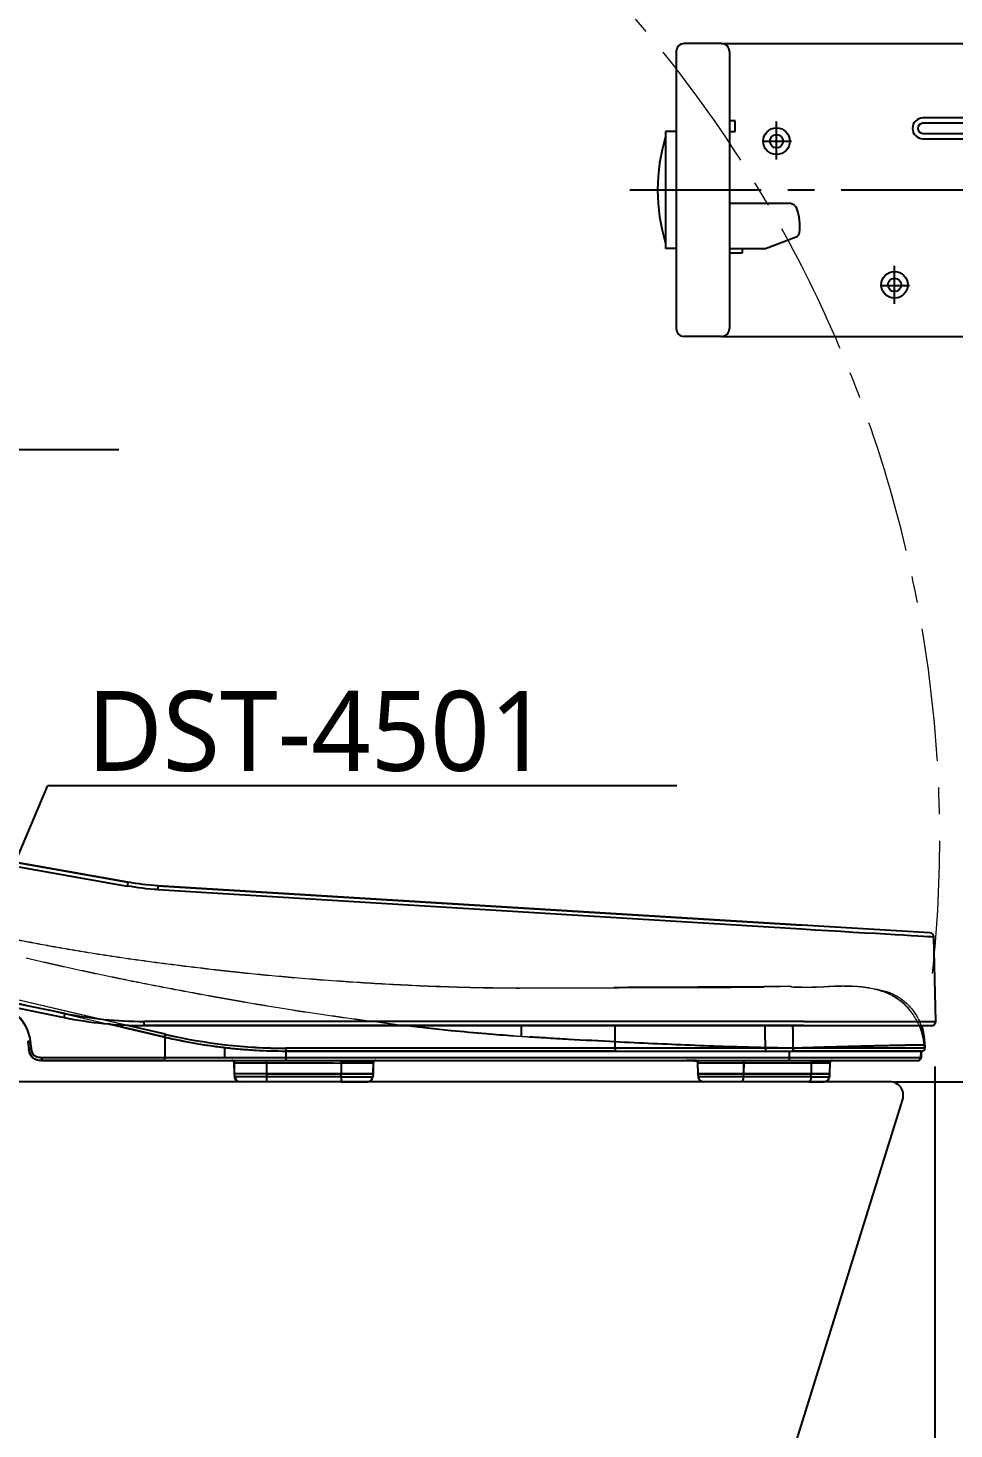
# Model space of a CAD drawing. Extents: x 6016 to 8231, y -443 to 1874.
# Drawn here: x 6626 to 6974, y 55 to 581 of the extents above; entities that cross this region are included whole.
import ezdxf

# ---------------------------------------------------------------- set-up
doc = ezdxf.new("R2010")
doc.units = 0
doc.header["$LTSCALE"] = 20
doc.header["$MEASUREMENT"] = 0
doc.linetypes.add('CENTER', pattern=[2, 1.25, -0.25, 0.25, -0.25])
doc.layers.get('0').update_dxf_attribs({"linetype": 'CONTINUOUS'})
doc.layers.get('DEFPOINTS').update_dxf_attribs({"linetype": 'CONTINUOUS'})
for name, color, linetype in [('1', 7, 'CONTINUOUS'), ('2', 2, 'CONTINUOUS'), ('4', 4, 'CONTINUOUS'), ('____', 7, 'CONTINUOUS'), ('CENTER', 2, 'CENTER')]:
    doc.layers.add(name, color=color, linetype=linetype)
doc.styles.add('ROMANS', font='romans', dxfattribs={"height": 10.144927})
doc.dimstyles.get("Standard").update_dxf_attribs({"dimtxt": 2.7, "dimasz": 2.5, "dimexe": 1.5, "dimexo": 1.5, "dimgap": 1.5, "dimtad": 1, "dimdec": 0, "dimlfac": 10, "dimzin": 0, "dimdsep": 46, "dimtxsty": 'Standard', "dimcen": 0, "dimclrt": 2, "dimadec": 0, "dimazin": 0, "dimtfac": 1, "dimtdec": 0, "dimtmove": 0, "dimatfit": 3, "dimfxl": 0, "dimtolj": 1, "dimtzin": 0, "dimarcsym": 0})

# ---------------------------------------------------------------- blocks, each defined once
blk = doc.blocks.new('*D11')
at = {"color": 3, "lineweight": -2}
for p, q in [((6951.05, 185.41), (7026.29, 185.41)), ((7021.29, 165.41), (7021.29, 24.27)), ((7021.29, -169.59), (7021.29, -28.44)), ((6848.79, -189.59), (7026.29, -189.59))]:
    blk.add_line(p, q, dxfattribs=at)
at = {"color": 3}
for points in [[(7017.95, 165.41), (7024.62, 165.41), (7021.29, 185.41)], [(7017.95, -169.59), (7024.62, -169.59), (7021.29, -189.59)]]:
    blk.add_solid(points, dxfattribs=at)
at = {"layer": 'DEFPOINTS', "color": 0}
for p in [(6949.55, 185.41), (7021.29, 185.41), (6847.29, -189.59)]:
    blk.add_point(p, dxfattribs=at)
at = {"color": 2, "insert": (7021.29, -2.09), "char_height": 30, "attachment_point": 5}
blk.add_mtext('\\A1;{\\fNanumGothic|b0|i0|c129|p50;375}', dxfattribs=at)
blk = doc.blocks.new('*D15')
at = {"color": 3, "lineweight": -2}
for p, q in [((6966.45, 191.11), (6966.45, -442.84)), ((6231.27, -191.09), (6231.27, -442.84)), ((6251.27, -437.84), (6946.45, -437.84))]:
    blk.add_line(p, q, dxfattribs=at)
at = {"color": 3}
for points in [[(6251.27, -434.5), (6251.27, -441.17), (6231.27, -437.84)], [(6946.45, -434.5), (6946.45, -441.17), (6966.45, -437.84)]]:
    blk.add_solid(points, dxfattribs=at)
at = {"layer": 'DEFPOINTS', "color": 0}
for p in [(6966.45, 192.61), (6231.27, -189.59), (6966.45, -437.84)]:
    blk.add_point(p, dxfattribs=at)
at = {"color": 2, "insert": (6598.86, -411.48), "char_height": 30, "attachment_point": 5}
blk.add_mtext('\\A1;{\\fNanumGothic|b0|i0|c129|p50;735}', dxfattribs=at)
blk = doc.blocks.new('A$C3419d009')
at = {"color": 7, "linetype": 'Continuous', "lineweight": 15}
for p, q in [((35.24, 432.28), (69.54, 285.45)), ((68.52, 285.22), (41.95, 398.92)), ((71.24, 336.81), (73.9, 336.48)), ((73.79, 335.5), (71.13, 335.82)), ((77.3, 285.45), (77.3, 331.53)), ((78.29, 331.52), (78.29, 285.44)), ((69.54, 285.45), (77.3, 285.45)), ((44.2, 266.24), (45.44, 254.88)), ((56.37, 255.83), (54.34, 267.26)), ((83.36, 259.24), (79.27, 259.31)), ((84.54, 259.14), (83.36, 259.24)), ((83.36, 259.24), (83.36, 247.24)), ((86.36, 247.24), (86.36, 257.14)), ((79.27, 247.24), (78.29, 247.24)), ((79.27, 247.24), (79.27, 219.24)), ((79.27, 247.24), (83.36, 247.24)), ((83.36, 247.24), (83.36, 219.24)), ((83.36, 247.24), (84.54, 247.24)), ((84.54, 219.24), (84.54, 247.24)), ((84.54, 247.24), (86.36, 247.24)), ((86.36, 219.24), (86.36, 247.24)), ((73.73, 116.29), (73.73, 239.94)), ((74.79, 239.95), (77.3, 239.95)), ((74.79, 239.95), (74.79, 116.3)), ((77.3, 50.98), (77.3, 239.95)), ((78.29, 239.96), (78.29, 116.29)), ((79.27, 219.24), (78.29, 219.24)), ((79.27, 219.24), (83.36, 219.24)), ((83.36, 219.24), (83.36, 207.24)), ((84.54, 219.24), (83.36, 219.24)), ((84.54, 219.24), (86.36, 219.24)), ((86.36, 209.33), (86.36, 219.24)), ((79.27, 207.17), (83.36, 207.24)), ((83.36, 207.24), (84.54, 207.34)), ((51.07, 151.78), (50.94, 116.64)), ((71.35, 116.29), (69.35, 151.51)), ((73.73, 116.29), (71.35, 116.29)), ((73.73, 59.88), (73.73, 116.29)), ((74.79, 116.3), (74.79, 59.89)), ((78.29, 116.29), (78.29, 50.99)), ((78.75, 85.4), (78.29, 89.52)), ((83.36, 85.15), (79.27, 85.22)), ((84.54, 85.05), (83.36, 85.15)), ((83.36, 85.15), (83.36, 68.08)), ((86.36, 68.96), (86.36, 83.05)), ((86.36, 43.59), (86.36, 68.96)), ((79.27, 68.05), (83.36, 68.08)), ((79.27, 68.05), (79.27, 42.67)), ((83.36, 68.08), (84.54, 68.12)), ((83.36, 68.08), (83.36, 42.7)), ((84.54, 42.75), (84.54, 68.12)), ((73.73, 59.88), (73.56, 59.9)), ((73.74, 49.53), (73.56, 59.9)), ((73.73, 49.53), (73.73, 59.88)), ((74.79, 59.89), (74.79, 49.54)), ((74.79, 50.98), (77.3, 50.98)), ((74.79, 1.41), (74.79, 49.49)), ((77.3, 1.46), (77.3, 50.98)), ((78.29, 50.99), (78.29, 2.46)), ((79.27, 42.67), (83.36, 42.7)), ((84.54, 42.75), (83.36, 42.7)), ((83.36, 42.7), (83.36, 35.77)), ((86.36, 37.87), (86.36, 43.59)), ((79.27, 35.7), (83.36, 35.77)), ((83.36, 35.77), (84.54, 35.88)), ((55.24, 10.12), (54.86, 10.66)), ((70.08, 0.32), (70.15, 0.31)), ((71.69, 0.18), (73.7, 0)), ((71.91, 0.16), (73.7, 0)), ((72.72, 0.09), (73.7, 0)), ((73.7, 0), (73.7, 0)), ((74.79, 1.41), (77.3, 1.46)), ((77.3, 1.46), (74.79, 1.41))]:
    blk.add_line(p, q, dxfattribs=at)
at = {"color": 8, "linetype": 'Continuous', "lineweight": 15}
for p, q in [((79.27, 259.31), (79.27, 247.24)), ((84.54, 247.24), (84.54, 259.14)), ((79.27, 219.24), (79.27, 207.17)), ((84.54, 207.34), (84.54, 219.24)), ((79.27, 85.22), (79.27, 68.05)), ((84.54, 68.12), (84.54, 85.05)), ((50.57, 60.3), (50.52, 60.32)), ((50.45, 50.14), (50.4, 50.15)), ((79.27, 42.67), (79.27, 35.7)), ((84.54, 35.88), (84.54, 42.75))]:
    blk.add_line(p, q, dxfattribs=at)
at = {"color": 7, "linetype": 'Continuous', "lineweight": 15, "flags": 128}
for points in [[(84.54, 68.12), (84.9, 68.15), (85.25, 68.21), (85.56, 68.29), (85.84, 68.39), (86.06, 68.52), (86.23, 68.66), (86.33, 68.81), (86.36, 68.96)], [(79.27, 68.05), (79.08, 68.04), (78.89, 68.01), (78.72, 67.97), (78.57, 67.92), (78.45, 67.86), (78.36, 67.79), (78.31, 67.71), (78.29, 67.63)], [(78.29, 42.25), (78.31, 42.33), (78.36, 42.41), (78.45, 42.48), (78.57, 42.55), (78.72, 42.6), (78.89, 42.64), (79.08, 42.66), (79.27, 42.67)], [(84.54, 42.75), (84.9, 42.77), (85.25, 42.83), (85.56, 42.91), (85.84, 43.02), (86.06, 43.14), (86.23, 43.28), (86.33, 43.43), (86.36, 43.59)], [(77.3, 1.46), (77.3, 1.46)]]:
    blk.add_lwpolyline(points, dxfattribs=at)
at = {"color": 7, "linetype": 'Continuous', "lineweight": 15}
for centre, radius, start, end in [((73.08, 351.71), 16, 193.1497, 263), ((56.21, 337.9), 15.06, 352.0645, 355.8325), ((86.75, 208.35), 79, 102.5819, 103.3455), ((-125.27, 239.94), 199, 0, 13.1497), ((-125.21, 239.95), 200, 0, 13.1497), ((77.55, 253.31), 32.15, 88.6812, 90.4325), ((79.29, 260.31), 1, 180, 269), ((84.36, 257.14), 2, 0, 85), ((74.01, 270.8), 30.86, 269.4967, 271.4509), ((77.55, 268.15), 28.2, 269.5091, 271.5058), ((79.29, 206.17), 1, 91, 180), ((84.36, 209.33), 2, 275, 0), ((74.01, 147.14), 30.86, 269.4967, 271.4509), ((79.29, 86.22), 1, 180, 269), ((84.36, 83.05), 2, 0, 85), ((74.01, 90.73), 30.86, 269.4967, 271.4509), ((74.01, 80), 30.48, 269.4961, 271.459), ((77.55, 78.85), 27.87, 269.5009, 271.5209), ((84.36, 37.87), 2, 275, 0), ((79.29, 34.7), 1, 91, 180), ((73.79, 1), 1, 264.9998, 0), ((77.29, 2.46), 1, 271, 0)]:
    blk.add_arc(centre, radius, start, end, dxfattribs=at)
for points, knots in [([(23.15, 379.03), (23.39, 378.3), (23.98, 376.54), (24.95, 373.46), (26.12, 369.48), (27.46, 364.6), (28.94, 358.81), (30.53, 352.12), (32.19, 344.5), (33.25, 339.11), (33.8, 336.26)], [0, 0, 0, 0, 0.0525829, 0.1259705, 0.2199612, 0.3345636, 0.4699711, 0.6260111, 0.8025203, 1, 1, 1, 1]), ([(23.48, 377.92), (23.79, 377), (24.82, 373.97), (26.31, 368.75), (28.61, 360.15), (31.19, 349.33), (32.93, 340.61), (33.8, 336.26)], [0, 0, 0, 0, 0.067504, 0.223358, 0.378873, 0.68959, 1, 1, 1, 1]), ([(54.34, 267.26), (53.74, 270.5), (52.59, 276.79), (50.86, 285.89), (49.21, 294.37), (47.5, 302.84), (45.7, 311.43), (43.79, 320.3), (41.87, 328.93), (40.55, 334.6), (39.89, 337.4)], [0, 0, 0, 0, 0.138276, 0.267681, 0.388219, 0.499893, 0.629551, 0.756117, 0.879598, 1, 1, 1, 1]), ([(33.8, 336.26), (34.22, 334.01), (35.14, 329.15), (36.51, 321.32), (37.98, 312.41), (39.52, 302.42), (41.1, 291.34), (42.67, 279.16), (43.67, 270.67), (44.19, 266.24)], [0, 0, 0, 0, 0.096987, 0.209275, 0.336838, 0.479632, 0.637556, 0.810955, 1, 1, 1, 1]), ([(73.9, 336.48), (73.9, 336.47), (73.9, 336.44), (73.88, 336.21), (73.84, 335.89), (73.81, 335.63), (73.79, 335.5)], [0, 0, 0, 0, 0.250001, 0.500001, 0.749999, 1, 1, 1, 1]), ([(77.3, 331.53), (77.29, 331.98), (77.26, 332.8), (76.92, 333.91), (76.28, 334.69), (75.23, 335.26), (74.36, 335.41), (73.79, 335.5)], [0, 0, 0, 0, 0.226112, 0.40995, 0.563828, 0.716203, 1, 1, 1, 1]), ([(73.9, 336.48), (73.9, 336.48), (74.55, 336.48), (75.6, 336.16), (76.93, 335.46), (77.79, 334.41), (78.22, 333.03), (78.29, 332.04), (78.29, 331.52), (78.29, 331.52)], [0, 0, 0, 0, 0.000008, 0.26461, 0.426998, 0.60238, 0.792163, 0.999992, 1, 1, 1, 1]), ([(78.29, 331.52), (78.29, 331.52), (78.29, 332.18), (78.2, 333.25), (77.63, 334.66), (76.7, 335.64), (75.39, 336.24), (74.41, 336.4), (73.9, 336.48)], [0, 0, 0, 0, 0.000008, 0.26457, 0.426983, 0.602392, 0.792226, 1, 1, 1, 1]), ([(78.29, 331.52), (78.27, 331.52), (78.24, 331.52), (78.02, 331.53), (77.69, 331.53), (77.43, 331.53), (77.3, 331.53)], [0, 0, 0, 0, 0.250001, 0.500002, 0.749999, 1, 1, 1, 1]), ([(69.54, 285.45), (70.25, 282.2), (71.68, 275.7), (73.33, 264.85), (74.55, 252.92), (74.71, 244.28), (74.79, 239.95)], [0, 0, 0, 0, 0.217342, 0.435227, 0.717019, 1, 1, 1, 1]), ([(77.3, 239.95), (77.3, 246.61), (77.3, 257.52), (77.3, 272.68), (77.3, 281.19), (77.3, 285.45)], [0, 0, 0, 0, 0.438653, 0.719322, 1, 1, 1, 1]), ([(78.29, 285.44), (78.29, 281.19), (78.29, 272.68), (78.29, 257.52), (78.29, 246.61), (78.29, 239.96)], [0, 0, 0, 0, 0.280674, 0.561343, 1, 1, 1, 1]), ([(45.44, 254.88), (45.72, 252.01), (46.33, 245.87), (47.21, 236.04), (48.09, 224.99), (48.88, 213.66), (49.57, 202.18), (50.15, 190.7), (50.63, 178.41), (50.99, 165.35), (51.04, 156.39), (51.07, 151.78)], [0, 0, 0, 0, 0.083779, 0.179294, 0.286566, 0.405636, 0.509315, 0.620567, 0.739554, 0.866284, 1, 1, 1, 1]), ([(69.35, 151.51), (69.06, 155.62), (68.47, 164.03), (67.28, 176.9), (65.85, 190.31), (64.22, 203.7), (62.45, 216.92), (60.58, 229.83), (58.57, 242.81), (57.1, 251.48), (56.37, 255.83)], [0, 0, 0, 0, 0.11759, 0.240458, 0.368634, 0.502148, 0.625273, 0.749281, 0.874185, 1, 1, 1, 1]), ([(50.76, 116.68), (50.72, 107.28), (50.62, 88.5), (50.55, 69.7), (50.52, 60.32)], [0, 0, 0, 0, 0.500782, 1, 1, 1, 1]), ([(50.94, 116.64), (50.91, 107.23), (50.85, 88.45), (50.8, 69.65), (50.78, 60.27)], [0, 0, 0, 0, 0.5007225, 1, 1, 1, 1]), ([(73.56, 59.9), (73.53, 61.13), (73.47, 63.85), (73.34, 68.31), (73.19, 73.08), (73.03, 77.87), (72.86, 82.42), (72.69, 86.9), (72.41, 93.95), (71.98, 103.73), (71.56, 112.05), (71.35, 116.29)], [0, 0, 0, 0, 0.065338, 0.144506, 0.237507, 0.319138, 0.39891, 0.479614, 0.557453, 0.77416, 1, 1, 1, 1]), ([(50.49, 60.31), (50.48, 58.7), (50.45, 55.32), (50.4, 51.93), (50.38, 50.14)], [0, 0, 0, 0, 0.472964, 1, 1, 1, 1]), ([(50.82, 60.27), (50.78, 60.27), (50.48, 60.28), (50.53, 60.3), (50.57, 60.3)], [0, 0, 0, 0, 0.1337918, 1, 1, 1, 1]), ([(50.68, 50.1), (50.7, 48.74), (50.75, 46.09), (50.75, 42.3), (50.67, 39.06), (50.52, 36.6), (50.38, 34.78), (50.33, 32.91), (50.3, 31.06), (50.31, 29.06), (50.35, 26.7), (50.54, 23.61), (51.06, 20.28), (51.79, 17.29), (52.62, 14.75), (53.62, 12.41), (54.42, 11.14), (54.83, 10.5)], [0, 0, 0, 0, 0.0791, 0.15348, 0.220592, 0.280928, 0.336815, 0.391167, 0.445301, 0.500107, 0.570868, 0.641649, 0.719375, 0.78374, 0.853275, 0.92571, 1, 1, 1, 1]), ([(50.72, 50.1), (50.68, 50.1), (50.37, 50.12), (50.41, 50.13), (50.45, 50.14)], [0, 0, 0, 0, 0.120148, 1, 1, 1, 1]), ([(50.72, 50.1), (50.68, 50.1), (50.37, 50.12), (50.41, 50.13), (50.45, 50.14)], [0, 0, 0, 0, 0.120148, 1, 1, 1, 1]), ([(72.72, 0.09), (72.7, 0.16), (72.65, 0.31), (72.61, 1.57), (72.6, 3.68), (72.63, 6.63), (72.7, 10.32), (72.79, 14.68), (72.91, 19.63), (73.04, 25.07), (73.2, 30.91), (73.37, 37.04), (73.56, 43.27), (73.68, 47.47), (73.74, 49.53)], [0, 0, 0, 0, 0.077297, 0.162523, 0.249202, 0.33499, 0.419577, 0.504201, 0.588481, 0.671991, 0.755438, 0.83834, 0.920721, 1, 1, 1, 1]), ([(73.7, 0), (73.7, 0.07), (73.69, 0.19), (73.69, 1.17), (73.69, 2.71), (73.69, 4.87), (73.69, 7.59), (73.69, 10.83), (73.69, 14.58), (73.69, 18.77), (73.7, 23.34), (73.7, 28.26), (73.71, 33.45), (73.72, 37.69), (73.72, 41.6), (73.73, 45.15), (73.73, 48.07), (73.73, 49.53)], [0, 0, 0, 0, 0.07178, 0.143788, 0.215567, 0.287355, 0.359372, 0.43116, 0.502841, 0.574751, 0.646434, 0.718203, 0.790201, 0.861973, 0.887778, 0.943889, 1, 1, 1, 1]), ([(74.79, 49.54), (74.79, 47.78), (74.79, 44.26), (74.79, 38.99), (74.79, 33.77), (74.79, 28.69), (74.79, 23.87), (74.79, 19.39), (74.79, 15.29), (74.79, 11.61), (74.79, 8.43), (74.79, 5.77), (74.79, 3.65), (74.79, 2.14), (74.79, 1.18), (74.79, 1.06), (74.79, 1)], [0, 0, 0, 0, 0.0690066, 0.1380134, 0.209789, 0.2817905, 0.3535647, 0.425248, 0.4971585, 0.5688404, 0.640627, 0.7126431, 0.7844297, 0.8562097, 0.928219, 1, 1, 1, 1]), ([(51.53, 18.5), (51.54, 18.37), (51.59, 17.72), (51.84, 16.32), (52.33, 14.47), (52.97, 12.71), (53.71, 11.13), (54.63, 9.54), (55.73, 7.98), (57.03, 6.49), (58.51, 5.09), (60.16, 3.82), (61.96, 2.71), (63.9, 1.79), (65.93, 1.07), (68.03, 0.56), (69.38, 0.4), (70.08, 0.32)], [0, 0, 0, 0, 0.024887, 0.131069, 0.226146, 0.291327, 0.352343, 0.410388, 0.466791, 0.522935, 0.580158, 0.63965, 0.702416, 0.769261, 0.840821, 0.917599, 1, 1, 1, 1]), ([(69.67, 0.36), (69.67, 0.36), (69.67, 0.36), (70.03, 0.32), (70.19, 0.31), (70.73, 0.26), (71.19, 0.22), (71.9, 0.16), (72.33, 0.12), (72.49, 0.11), (72.55, 0.1), (72.59, 0.1), (72.63, 0.1), (72.65, 0.1), (72.68, 0.09), (72.66, 0.09), (72.7, 0.09), (72.72, 0.09)], [0, 0, 0, 0, 0.000106, 0.248128, 0.282705, 0.366558, 0.565414, 0.689824, 0.814228, 0.838659, 0.863089, 0.887519, 0.911948, 0.936376, 0.960805, 0.985115, 1, 1, 1, 1]), ([(70.12, 0.32), (70.14, 0.32), (70.2, 0.31), (70.39, 0.29), (70.52, 0.28)], [0, 0, 0, 0, 0.291764, 1, 1, 1, 1])]:
    blk.add_open_spline(points, degree=3, knots=knots, dxfattribs=at)
at = {"color": 8, "linetype": 'Continuous', "lineweight": 15}
for points, knots in [([(78.29, 89.11), (78.29, 88.83), (78.3, 87.58), (78.52, 86.37), (78.69, 85.44)], [0, 0, 0, 0, 0.230016, 1, 1, 1, 1]), ([(78.41, 85.77), (78.4, 85.91), (78.32, 86.71), (78.3, 87.83), (78.29, 88.81), (78.29, 89.1), (78.29, 89.11)], [0, 0, 0, 0, 0.120857, 0.742501, 0.990543, 1, 1, 1, 1]), ([(72.72, 0.09), (71.27, 0.29), (68.31, 0.71), (63.99, 2.38), (59.95, 4.92), (56.94, 7.57), (55.64, 9.52), (55.24, 10.12)], [0, 0, 0, 0, 0.209502, 0.431035, 0.661384, 0.896406, 1, 1, 1, 1])]:
    blk.add_open_spline(points, degree=3, knots=knots, dxfattribs=at)
blk = doc.blocks.new('A$C10d46a05')
at = {"xscale": -1, "rotation": 90}
blk.add_blockref('A$C3419d009', (715.41, 86.36), dxfattribs=at)
blk = doc.blocks.new('A$C1adc8491')
at = {"layer": '____'}
for p, q in [((243.05, 105.55), (416.28, 75)), ((416.28, 75), (243.05, 105.55)), ((242.8, 104.11), (416.04, 73.56)), ((427.47, 72.21), (669.25, 57.42)), ((427.54, 73.67), (669.33, 58.88)), ((669.33, 58.88), (427.54, 73.67)), ((717.47, 55.94), (669.33, 58.88)), ((234.37, 56.31), (392.28, 24.18)), ((392.59, 25.69), (234.66, 57.82)), ((719.71, 22.71), (718.87, 54.48)), ((719.71, 22.7), (718.87, 54.47)), ((430.12, 16.82), (409.04, 21.74)), ((409.04, 21.74), (430.12, 16.82)), ((430.35, 17.85), (415.5, 21.32)), ((670.15, 21.17), (422.18, 21.17)), ((422.18, 21.17), (670.15, 21.17)), ((670.16, 22.71), (422.2, 22.71)), ((670.15, 21.17), (718.21, 21.17)), ((430.12, 16.82), (430.12, 9.06)), ((378.76, 15.13), (379.09, 12.47)), ((378.76, 15.13), (379.09, 12.47)), ((380.07, 12.57), (379.75, 15.23)), ((452.57, 12.91), (452.57, 9.06)), ((599.27, 11.58), (475.62, 11.58)), ((475.62, 11.58), (475.62, 9.06)), ((475.62, 11.58), (599.27, 11.58)), ((599.28, 12.63), (475.63, 12.63)), ((599.27, 11.58), (655.68, 11.58)), ((599.27, 11.58), (655.68, 11.58)), ((599.28, 12.63), (599.28, 15.01)), ((655.69, 12.63), (599.28, 12.63)), ((655.69, 12.63), (655.67, 12.8)), ((655.68, 11.58), (666.03, 11.58)), ((655.68, 11.58), (666.03, 11.58)), ((666.04, 12.63), (655.69, 12.63)), ((664.59, 11.58), (664.59, 9.06)), ((714.16, 11.58), (666.08, 11.58)), ((714.11, 9.06), (714.16, 11.58)), ((715.48, 13.65), (715.57, 12.66)), ((715.57, 12.66), (715.57, 12.66)), ((430.12, 9.06), (384.04, 9.06)), ((430.13, 8.08), (384.05, 8.08)), ((384.05, 8.08), (430.13, 8.08)), ((456.33, 3), (456.26, 7.09)), ((456.26, 7.09), (468.33, 7.09)), ((468.33, 7.09), (468.33, 8.08)), ((468.33, 7.09), (468.33, 3)), ((468.33, 7.09), (493.33, 7.09)), ((475.61, 8.08), (664.58, 8.08)), ((475.61, 8.08), (599.28, 8.08)), ((664.59, 9.06), (475.62, 9.06)), ((496.33, 8.08), (496.33, 7.09)), ((496.33, 7.09), (496.33, 3)), ((508.4, 7.09), (496.33, 7.09)), ((508.4, 7.09), (508.33, 3)), ((599.28, 8.08), (664.58, 8.08)), ((630.42, 3), (630.35, 7.09)), ((630.35, 7.09), (647.52, 7.09)), ((647.52, 7.09), (647.49, 3)), ((647.52, 7.09), (672.9, 7.09)), ((664.58, 8.08), (713.11, 8.08)), ((714.11, 9.06), (664.59, 9.06)), ((672.9, 7.09), (672.87, 3)), ((679.87, 7.09), (672.9, 7.09)), ((679.87, 7.09), (679.8, 3)), ((456.43, 1.83), (456.33, 3)), ((468.33, 3), (456.33, 3)), ((468.33, 3), (456.33, 3)), ((468.33, 1.83), (456.43, 1.83)), ((468.33, 0), (458.43, 0)), ((496.33, 3), (468.33, 3)), ((468.33, 3), (468.33, 1.83)), ((468.33, 3), (496.33, 3)), ((468.33, 1.83), (468.33, 0)), ((496.33, 1.83), (468.33, 1.83)), ((496.33, 0), (468.33, 0)), ((496.33, 0), (468.33, 0)), ((496.33, 3), (508.33, 3)), ((496.33, 1.83), (496.33, 3)), ((508.33, 3), (496.33, 3)), ((496.33, 1.83), (508.23, 1.83)), ((496.33, 1.83), (496.33, 0)), ((496.33, 0), (506.24, 0)), ((508.33, 3), (508.23, 1.83)), ((630.52, 1.83), (630.42, 3)), ((647.49, 3), (630.42, 3)), ((630.42, 3), (647.49, 3)), ((647.45, 1.83), (630.52, 1.83)), ((646.61, 0), (632.52, 0)), ((671.99, 0), (646.61, 0)), ((671.98, 0), (646.61, 0)), ((647.49, 3), (647.45, 1.83)), ((672.82, 1.83), (647.45, 1.83)), ((672.87, 3), (647.49, 3)), ((647.49, 3), (672.87, 3)), ((671.98, 0), (677.7, 0)), ((672.82, 1.83), (672.87, 3)), ((672.82, 1.83), (679.69, 1.83)), ((672.87, 3), (679.8, 3)), ((679.8, 3), (672.87, 3)), ((679.8, 3), (679.69, 1.83))]:
    blk.add_line(p, q, dxfattribs=at)
for centre, radius, start, end in [((717.37, 54.44), 1.5, 1.5, 86.5), ((363.86, 13.28), 16, 7, 76.8503), ((422.18, 171.17), 150, 258.5, 270), ((422.2, 171.21), 148.5, 258.5, 270), ((718.21, 22.67), 1.5, 270, 1.5), ((475.62, 211.58), 200, 256.8503, 270), ((475.63, 211.63), 199, 256.8503, 270), ((714.57, 12.58), 1, 270, 5.0002), ((455.26, 7.08), 1, 1, 90), ((509.4, 7.08), 1, 90, 179), ((629.35, 7.08), 1, 1, 90), ((680.87, 7.08), 1, 90, 179), ((713.11, 9.08), 1, 270, 359), ((458.43, 2), 2, 185, 270), ((506.24, 2), 2, 270, 355), ((632.52, 2), 2, 185, 270), ((677.7, 2), 2, 270, 355)]:
    blk.add_arc(centre, radius, start, end, dxfattribs=at)
at = {"layer": '____', "extrusion": (0, 0, -1)}
for centre, major_axis, ratio, start_param, end_param in [((416.02, 73.52), (-0.26, -1.48), 0.004047, 3.141593, 4.685092), ((433.65, 173.48), (0, 100), 1, 3.202679, 3.316126), ((433.66, 173.52), (-101.5, 0), 1, 4.773476, 4.886922), ((427.45, 72.17), (-0.09, -1.5), 0.007112, 3.141593, 4.685725), ((668.78, 57.41), (-50.09, 2.93), 0.000773, 1.580137, 3.141527), ((392.58, 25.65), (-0.3, -1.47), 0.003331, 4.684995, 6.283185), ((422.18, 22.67), (0, -1.5), 0.008727, 4.686209, 6.283185), ((669.69, 22.67), (50.02, 0.04), 0.000778, 4.721775, 6.283166), ((430.35, 17.79), (0.227, 0.974), 0.003425, 3.141593, 4.76536), ((379.75, 15.25), (-0.993, -0.122), 0.016398, 4.722053, 6.283185), ((475.62, 12.58), (0, 1), 0.008727, 1.518436, 3.141593), ((599.27, 12.58), (0, 1), 0.008727, 1.518436, 3.141593), ((655.68, 12.58), (0, 1), 0.008727, 1.518436, 3.141593), ((666.03, 12.58), (0, 1), 0.008742, 1.526726, 3.141593), ((430.13, 9.08), (0, -1), 0.007595, 0, 1.553343), ((475.61, 9.08), (0, -1), 0.008727, 4.729842, 6.283185), ((647.94, 7.08), (0, 1), 0.422618, 4.729842, 6.283185), ((664.58, 9.08), (0, -1), 0.008727, 4.729842, 6.283185), ((673.32, 7.08), (0, -1), 0.422618, 1.58825, 3.141593), ((646.61, 2), (0, 2), 0.422618, 1.658063, 3.141593), ((671.98, 2), (0, 2), 0.422618, 1.658063, 3.141593)]:
    blk.add_ellipse(centre, major_axis=major_axis, ratio=ratio, start_param=start_param, end_param=end_param, dxfattribs=at)
at = {"layer": '____'}
for points, knots in [([(561.06, 17.21), (557.67, 17.45), (554.25, 17.71), (546.43, 18.37), (542.04, 18.78), (531.78, 19.81), (525.93, 20.46), (520.1, 21.15)], [0, 0, 0, 0, 0.248052, 0.248052, 0.569312, 0.569312, 1, 1, 1, 1]), ([(714.24, 21.16), (714.42, 20.61), (714.9, 18.95), (715.17, 17.35), (715.25, 16.28)], [0, 0, 0, 0, 0.324591, 1, 1, 1, 1]), ([(430.12, 16.82), (433.84, 15.95), (437.59, 15.19), (443.24, 14.21), (445.13, 13.9), (447.97, 13.49), (448.92, 13.36), (450.81, 13.12), (451.76, 13), (454.61, 12.67), (456.52, 12.48), (459.37, 12.23), (460.33, 12.16), (462.24, 12.02), (463.19, 11.96), (467.97, 11.69), (471.79, 11.58), (475.62, 11.58)], [0, 0, 0, 0, 0.25, 0.25, 0.375, 0.375, 0.4375, 0.4375, 0.5, 0.5, 0.625, 0.625, 0.6875, 0.6875, 0.75, 0.75, 1, 1, 1, 1]), ([(599.28, 15.01), (593.41, 15.31), (587.58, 15.63), (578.79, 16.13), (575.85, 16.3), (570.96, 16.59), (569.01, 16.7), (567.05, 16.82)], [0, 0, 0, 0, 0.546038, 0.546038, 0.819057, 0.819057, 1, 1, 1, 1]), ([(715.21, 16.69), (715.21, 16.69), (715.21, 16.69), (715.22, 16.67), (715.22, 16.59), (715.23, 16.46), (715.24, 16.35), (715.25, 16.29)], [0, 0, 0, 0, 0.000335, 0.236562, 0.484915, 0.74542, 1, 1, 1, 1]), ([(379.09, 12.47), (379.09, 12.47), (379.09, 12.47), (379.12, 12.47), (379.14, 12.47), (379.19, 12.47), (379.22, 12.48), (379.29, 12.48), (379.33, 12.49), (379.42, 12.5), (379.47, 12.5), (379.58, 12.51), (379.64, 12.52), (379.75, 12.53), (379.82, 12.54), (379.94, 12.56), (380.01, 12.56), (380.07, 12.57)], [0, 0, 0, 0, 0.125, 0.125, 0.25, 0.25, 0.375, 0.375, 0.5, 0.5, 0.625, 0.625, 0.75, 0.75, 0.875, 0.875, 1, 1, 1, 1]), ([(379.09, 12.47), (379.09, 12.46), (379.09, 12.46), (379.09, 12.45), (379.09, 12.43), (379.1, 12.4), (379.1, 12.33), (379.12, 12.2), (379.14, 12.08), (379.18, 11.85), (379.21, 11.7), (379.28, 11.4), (379.32, 11.25), (379.41, 10.95), (379.46, 10.8), (379.54, 10.58), (379.57, 10.51), (379.63, 10.36), (379.67, 10.29), (379.77, 10.08), (379.85, 9.95), (379.98, 9.75), (380.04, 9.66), (380.11, 9.56), (380.16, 9.5), (380.19, 9.47), (380.32, 9.32), (380.53, 9.1), (380.78, 8.91), (380.97, 8.78), (381.04, 8.74), (381.14, 8.69), (381.18, 8.67), (381.25, 8.63), (381.28, 8.61), (381.46, 8.53), (381.6, 8.47), (381.89, 8.36), (382.04, 8.32), (382.27, 8.26), (382.34, 8.24), (382.46, 8.22), (382.5, 8.21), (382.57, 8.2), (382.61, 8.19), (382.8, 8.16), (382.96, 8.14), (383.27, 8.11), (383.43, 8.09), (383.66, 8.08), (383.78, 8.08), (383.91, 8.08), (383.98, 8.08), (384.02, 8.08), (384.03, 8.08), (384.04, 8.08), (384.04, 8.08), (384.05, 8.08)], [0, 0, 0, 0, 0.001953, 0.001953, 0.003906, 0.007813, 0.015625, 0.03125, 0.0625, 0.0625, 0.125, 0.125, 0.1875, 0.1875, 0.25, 0.25, 0.28125, 0.28125, 0.3125, 0.3125, 0.375, 0.375, 0.40625, 0.421875, 0.421875, 0.4375, 0.4375, 0.5, 0.5625, 0.5625, 0.59375, 0.59375, 0.609375, 0.609375, 0.625, 0.625, 0.6875, 0.6875, 0.75, 0.75, 0.78125, 0.78125, 0.796875, 0.796875, 0.8125, 0.8125, 0.875, 0.875, 0.9375, 0.9375, 0.96875, 0.984375, 0.992187, 0.996094, 0.998047, 0.998047, 1, 1, 1, 1]), ([(384.04, 9.06), (383.92, 9.06), (383.79, 9.06), (383.54, 9.07), (383.41, 9.08), (383.16, 9.1), (383.04, 9.12), (382.85, 9.14), (382.79, 9.15), (382.7, 9.17), (382.67, 9.18), (382.6, 9.19), (382.57, 9.2), (382.42, 9.23), (382.3, 9.26), (382.06, 9.34), (381.94, 9.39), (381.77, 9.46), (381.71, 9.49), (381.63, 9.54), (381.6, 9.55), (381.55, 9.58), (381.52, 9.6), (381.39, 9.68), (381.29, 9.76), (381.1, 9.92), (381.02, 10.02), (380.91, 10.14), (380.89, 10.16), (380.86, 10.21), (380.8, 10.29), (380.75, 10.37), (380.65, 10.53), (380.59, 10.64), (380.53, 10.78), (380.51, 10.81), (380.49, 10.87), (380.48, 10.9), (380.44, 10.99), (380.42, 11.05), (380.35, 11.22), (380.32, 11.34), (380.25, 11.58), (380.22, 11.71), (380.17, 11.95), (380.15, 12.07), (380.1, 12.32), (380.09, 12.45), (380.07, 12.57)], [0, 0, 0, 0, 0.0625, 0.0625, 0.125, 0.125, 0.1875, 0.1875, 0.21875, 0.21875, 0.234375, 0.234375, 0.25, 0.25, 0.3125, 0.3125, 0.375, 0.375, 0.40625, 0.40625, 0.421875, 0.421875, 0.4375, 0.4375, 0.5, 0.5, 0.5625, 0.5625, 0.578125, 0.578125, 0.59375, 0.625, 0.625, 0.6875, 0.6875, 0.703125, 0.703125, 0.71875, 0.71875, 0.75, 0.75, 0.8125, 0.8125, 0.875, 0.875, 0.9375, 0.9375, 1, 1, 1, 1]), ([(655.67, 12.8), (654.47, 12.83), (653.3, 12.86), (650.95, 12.92), (649.78, 12.96), (646.26, 13.06), (643.91, 13.13), (636.87, 13.36), (632.17, 13.54), (618.07, 14.1), (608.68, 14.53), (599.28, 15.01)], [0, 0, 0, 0, 0.0625, 0.0625, 0.125, 0.125, 0.25, 0.25, 0.5, 0.5, 1, 1, 1, 1]), ([(666.04, 12.62), (665.52, 12.63), (665.02, 12.65), (663.94, 12.67), (663.52, 12.67), (662.66, 12.69), (662.2, 12.69), (660.81, 12.71), (659.8, 12.73), (657.71, 12.76), (656.68, 12.78), (655.67, 12.8)], [0, 0, 0, 0, 0.25, 0.25, 0.375, 0.375, 0.5, 0.5, 0.75, 0.75, 1, 1, 1, 1]), ([(715.48, 13.65), (715.48, 13.66), (715.46, 13.67), (715.39, 13.68), (715.35, 13.68), (715.34, 13.68), (715.31, 13.69), (715.23, 13.7), (715.12, 13.71), (714.9, 13.72), (714.77, 13.72), (714.53, 13.73), (714.41, 13.74), (714.27, 13.74), (714.18, 13.74), (714.13, 13.74), (713.88, 13.75), (713.66, 13.75), (713.18, 13.76), (712.92, 13.76), (712.36, 13.76), (711.76, 13.76), (711.08, 13.75), (710.37, 13.75), (709.99, 13.74), (709.21, 13.73), (708.8, 13.73), (708.16, 13.72), (707.95, 13.71), (707.51, 13.71), (707.06, 13.7), (706.48, 13.69), (706.12, 13.68), (705.87, 13.68), (705.75, 13.68), (705.14, 13.66), (703.61, 13.63), (701.95, 13.6), (699.62, 13.54), (697.78, 13.5), (695.84, 13.45), (695.02, 13.43), (694.86, 13.43), (694.53, 13.42), (694.03, 13.41), (693.19, 13.39), (692.34, 13.37), (691.82, 13.35), (691.48, 13.34), (691.3, 13.34), (690.43, 13.32), (689.72, 13.3), (688.64, 13.27), (688.28, 13.26), (687.55, 13.24), (686.46, 13.21), (684.6, 13.16), (683.09, 13.12), (681.57, 13.07), (680.8, 13.05), (679.26, 13.01), (678.49, 12.99), (677.51, 12.96), (677.32, 12.95), (676.93, 12.94), (676.34, 12.92), (675.36, 12.9), (674.38, 12.87), (673.79, 12.85), (673.49, 12.84), (673.39, 12.84), (673.19, 12.83), (672.69, 12.82), (672.2, 12.8), (671.71, 12.79), (671.61, 12.78), (671.41, 12.78), (671.12, 12.77), (670.65, 12.76), (670.17, 12.74), (669.89, 12.73), (669.7, 12.73), (669.6, 12.73), (669.13, 12.71), (667.97, 12.68), (666.81, 12.64), (666.04, 12.62)], [0, 0, 0, 0, 0.03125, 0.046875, 0.046875, 0.054687, 0.054687, 0.0625, 0.09375, 0.09375, 0.125, 0.125, 0.140625, 0.148437, 0.148437, 0.15625, 0.15625, 0.1875, 0.1875, 0.21875, 0.21875, 0.25, 0.28125, 0.28125, 0.3125, 0.3125, 0.34375, 0.34375, 0.359375, 0.359375, 0.375, 0.390625, 0.398437, 0.398437, 0.40625, 0.40625, 0.4375, 0.5, 0.5, 0.5625, 0.59375, 0.59375, 0.601562, 0.601562, 0.609375, 0.625, 0.640625, 0.648438, 0.648438, 0.65625, 0.65625, 0.6875, 0.6875, 0.703125, 0.703125, 0.71875, 0.75, 0.78125, 0.78125, 0.8125, 0.8125, 0.84375, 0.84375, 0.851563, 0.851563, 0.859375, 0.875, 0.890625, 0.898438, 0.898438, 0.902344, 0.902344, 0.90625, 0.921875, 0.921875, 0.925781, 0.925781, 0.929688, 0.9375, 0.945313, 0.949219, 0.949219, 0.953125, 0.953125, 0.96875, 1, 1, 1, 1]), ([(715.57, 12.66), (715.57, 12.66), (715.53, 12.67), (715.35, 12.67), (715.05, 12.67), (714.64, 12.67), (714.11, 12.67), (713.68, 12.67), (713.33, 12.68), (713.15, 12.68), (712.92, 12.68), (712.82, 12.68), (712.75, 12.68), (712.72, 12.68), (712.41, 12.68), (711.82, 12.68), (710.84, 12.68), (709.76, 12.68), (708.57, 12.68), (707.28, 12.68), (706.35, 12.68), (705.62, 12.68), (705.25, 12.68), (704.87, 12.68), (704.68, 12.68), (704.62, 12.68), (704.49, 12.68), (703.91, 12.68), (702.78, 12.68), (701.11, 12.67), (699.36, 12.67), (697.53, 12.67), (695.63, 12.67), (694.3, 12.67), (693.29, 12.67), (692.86, 12.67), (692.43, 12.67), (692.26, 12.67), (692, 12.67), (691.04, 12.67), (689.45, 12.66), (687.29, 12.66), (685.07, 12.66), (682.82, 12.65), (680.52, 12.65), (678.96, 12.65), (677.77, 12.65), (677.38, 12.65), (676.78, 12.65), (676.58, 12.65), (676.18, 12.65), (675.78, 12.64), (675.38, 12.64), (674.98, 12.64), (674.77, 12.64), (674.17, 12.64), (673.77, 12.64), (672.56, 12.64), (670.94, 12.64), (668.5, 12.63), (666.86, 12.63), (666.04, 12.63)], [0, 0, 0, 0, 0.03125, 0.0625, 0.09375, 0.125, 0.15625, 0.1875, 0.1875, 0.203125, 0.210937, 0.214844, 0.214844, 0.21875, 0.21875, 0.25, 0.28125, 0.3125, 0.34375, 0.375, 0.40625, 0.40625, 0.421875, 0.429687, 0.429687, 0.433594, 0.433594, 0.4375, 0.46875, 0.5, 0.53125, 0.5625, 0.59375, 0.625, 0.625, 0.640625, 0.644531, 0.644531, 0.648437, 0.65625, 0.6875, 0.71875, 0.75, 0.78125, 0.8125, 0.84375, 0.84375, 0.859375, 0.859375, 0.867187, 0.867187, 0.875, 0.882812, 0.882812, 0.890625, 0.890625, 0.90625, 0.90625, 0.9375, 0.96875, 1, 1, 1, 1]), ([(666.03, 11.58), (666.84, 11.58), (668.44, 11.58), (670.83, 11.58), (673.2, 11.58), (674.78, 11.58), (675.76, 11.58), (675.95, 11.58), (676.34, 11.58), (676.54, 11.58), (677.13, 11.58), (677.52, 11.58), (678.68, 11.58), (680.21, 11.58), (682.46, 11.58), (684.67, 11.58), (686.84, 11.58), (688.96, 11.58), (690.35, 11.58), (691.21, 11.58), (691.38, 11.58), (691.63, 11.58), (691.72, 11.58), (691.89, 11.58), (692.31, 11.58), (692.73, 11.58), (693.72, 11.58), (695.02, 11.58), (696.89, 11.58), (698.68, 11.58), (700.4, 11.58), (702.04, 11.58), (703.08, 11.58), (703.65, 11.58), (703.71, 11.58), (703.84, 11.58), (703.9, 11.58), (704.09, 11.58), (704.46, 11.58), (704.82, 11.58), (705.53, 11.58), (706.44, 11.58), (707.71, 11.58), (708.87, 11.58), (709.94, 11.58), (710.9, 11.58), (711.47, 11.58), (711.78, 11.58), (711.81, 11.58), (711.88, 11.58), (711.98, 11.58), (712.2, 11.58), (712.38, 11.58), (712.72, 11.58), (713.14, 11.58), (713.66, 11.58), (714.07, 11.58), (714.36, 11.58), (714.53, 11.58), (714.57, 11.58), (714.57, 11.58)], [0, 0, 0, 0, 0.03125, 0.0625, 0.09375, 0.125, 0.125, 0.132812, 0.132812, 0.140625, 0.140625, 0.15625, 0.15625, 0.1875, 0.21875, 0.25, 0.28125, 0.3125, 0.34375, 0.34375, 0.351562, 0.351562, 0.355469, 0.355469, 0.359375, 0.375, 0.375, 0.40625, 0.4375, 0.46875, 0.5, 0.53125, 0.5625, 0.5625, 0.566406, 0.566406, 0.570313, 0.570313, 0.578125, 0.59375, 0.59375, 0.625, 0.65625, 0.6875, 0.71875, 0.75, 0.78125, 0.78125, 0.785156, 0.785156, 0.789063, 0.796875, 0.8125, 0.8125, 0.84375, 0.875, 0.90625, 0.9375, 0.96875, 1, 1, 1, 1]), ([(384.05, 8.08), (384.05, 8.08), (384.05, 8.08), (384.05, 8.11), (384.05, 8.13), (384.05, 8.18), (384.05, 8.21), (384.05, 8.28), (384.04, 8.32), (384.04, 8.41), (384.04, 8.46), (384.04, 8.57), (384.04, 8.62), (384.04, 8.74), (384.04, 8.8), (384.04, 8.93), (384.04, 8.99), (384.04, 9.06)], [0, 0, 0, 0, 0.125, 0.125, 0.25, 0.25, 0.375, 0.375, 0.5, 0.5, 0.625, 0.625, 0.75, 0.75, 0.875, 0.875, 1, 1, 1, 1]), ([(475.62, 9.06), (471.83, 9.06), (468.03, 9.06), (460.45, 9.06), (456.66, 9.06), (449.08, 9.06), (445.28, 9.06), (437.7, 9.06), (433.91, 9.06), (430.12, 9.06)], [0, 0, 0, 0, 0.25, 0.25, 0.5, 0.5, 0.75, 0.75, 1, 1, 1, 1]), ([(430.13, 8.08), (433.92, 8.08), (437.71, 8.08), (445.29, 8.08), (449.08, 8.08), (456.66, 8.08), (460.45, 8.08), (468.03, 8.08), (471.82, 8.08), (475.61, 8.08)], [0, 0, 0, 0, 0.25, 0.25, 0.5, 0.5, 0.75, 0.75, 1, 1, 1, 1]), ([(630.13, 7.69), (629.57, 7.8), (629.01, 7.88), (627.65, 8.03), (626.85, 8.08), (626.05, 8.08)], [0, 0, 0, 0, 0.41987, 0.41987, 1, 1, 1, 1]), ([(629.77, 7.97), (629.72, 7.97), (629.66, 7.97), (629.4, 7.99), (629.19, 8), (628.56, 8.03), (628.14, 8.05), (627.51, 8.07), (627.3, 8.07), (626.99, 8.07), (626.83, 8.08), (626.67, 8.08), (626.56, 8.08), (626.51, 8.08), (626.46, 8.08)], [0, 0, 0, 0, 0.050558, 0.050558, 0.240446, 0.240446, 0.620223, 0.620223, 0.810112, 0.810112, 0.905056, 0.952528, 0.952528, 1, 1, 1, 1]), ([(626.46, 8.08), (626.66, 8.08), (626.86, 8.07), (627.16, 8.07), (627.26, 8.06), (627.46, 8.05), (627.96, 8.03), (628.46, 7.99), (629.26, 7.9), (629.66, 7.84), (630.06, 7.78)], [0, 0, 0, 0, 0.16488, 0.16488, 0.247321, 0.247321, 0.329761, 0.659522, 0.659522, 1, 1, 1, 1])]:
    blk.add_open_spline(points, degree=3, knots=knots, dxfattribs=at)
for points, weights in [([(564.06, 17.01), (564.04, 19.13), (564.03, 21.18)], [1, 0.955881636142, 0.924567247455]), ([(599.28, 15.01), (599.25, 18.2), (599.21, 21.2)], [1, 0.942238375186, 0.906864796426]), ([(655.67, 12.8), (655.63, 17.17), (655.59, 21.19)], [1, 0.930891274711, 0.894520646601]), ([(665.88, 21.18), (665.97, 17.08), (666.04, 12.62)], [0.894248559231, 0.930479813334, 1]), ([(715.48, 13.65), (715.14, 17.58), (713.57, 21.2)], [1, 0.938197607437, 0.903505221695])]:
    blk.add_rational_spline(points, weights, degree=2, dxfattribs=at)
blk.add_rational_spline([(715.21, 16.69), (715.21, 16.69), (715.21, 16.69), (715.21, 16.69), (715.22, 16.59), (715.25, 16.24), (715.27, 16.01), (715.32, 15.46), (715.35, 15.16), (715.39, 14.7), (715.4, 14.54), (715.42, 14.35), (715.42, 14.32), (715.43, 14.24), (715.43, 14.2), (715.44, 14.15), (715.44, 14.13), (715.44, 14.09), (715.44, 14.08), (715.45, 14.04), (715.45, 14.03), (715.45, 14), (715.45, 13.98), (715.46, 13.91), (715.46, 13.87), (715.47, 13.79), (715.47, 13.76), (715.47, 13.72), (715.48, 13.7), (715.48, 13.69), (715.48, 13.69), (715.48, 13.69), (715.48, 13.69), (715.48, 13.69), (715.48, 13.69), (715.48, 13.69), (715.48, 13.69), (715.48, 13.69), (715.48, 13.69), (715.48, 13.68), (715.48, 13.68), (715.48, 13.66), (715.48, 13.66), (715.48, 13.65)], [0.99999999934, 0.99999999934, 0.99999999934, 0.99999999934, 0.999999999341, 0.999999999347, 0.999999999351, 0.99999999936, 0.999999999365, 0.999999999371, 0.999999999374, 0.999999999376, 0.999999999377, 0.999999999378, 0.999999999379, 0.999999999379, 0.999999999379, 0.99999999938, 0.999999999381, 0.999999999383, 0.999999999384, 0.999999999387, 0.999999999388, 0.999999999393, 0.999999999396, 0.999999999401, 0.999999999403, 0.999999999407, 0.999999999409, 0.99999999941, 0.99999999941, 0.999999999411, 0.999999999411, 0.999999999411, 0.999999999411, 0.999999999411, 0.999999999411, 0.999999999412, 0.999999999412, 0.999999999412, 0.999999999412, 0.999999999413, 0.999999999413, 0.999999999413], degree=3, knots=[0, 0, 0, 0, 0.00007, 0.00007, 0.200056, 0.200056, 0.400042, 0.400042, 0.600028, 0.600028, 0.700021, 0.700021, 0.725019, 0.725019, 0.750017, 0.750017, 0.762517, 0.762517, 0.775016, 0.775016, 0.787515, 0.787515, 0.800014, 0.800014, 0.85001, 0.85001, 0.900007, 0.900007, 0.950003, 0.950003, 0.956253, 0.956253, 0.962503, 0.962503, 0.965627, 0.965627, 0.968752, 0.968752, 0.975002, 0.975002, 0.987501, 0.987501, 1, 1, 1, 1], dxfattribs=at)
for points, degree in [([(715.25, 16.28), (715.26, 16.21), (715.26, 16.14), (715.27, 16.07)], 3), ([(714.16, 11.58), (714.11, 9.06)], 1), ([(715.41, 14.45), (715.49, 13.56), (715.57, 12.66)], 2), ([(715.48, 13.65), (715.51, 13.32), (715.54, 12.99), (715.57, 12.66)], 3), ([(715.57, 12.66), (715.57, 12.66), (715.57, 12.66)], 2)]:
    blk.add_open_spline(points, degree=degree, dxfattribs=at)

msp = doc.modelspace()

# ---------------------------------------------------------------- linework, layer by layer
at = {"layer": '1'}
for p, q in [((6906.94, 531.84), (6906.94, 546.16)), ((6901.55, 538.72), (6912.56, 538.72)), ((6951.27, 477.61), (6951.27, 491.93)), ((6945.88, 484.49), (6956.9, 484.49))]:
    msp.add_line(p, q, dxfattribs=at)
at = {"layer": '1', "color": 7, "linetype": 'Continuous'}
for p, q in [((6904.24, 185.41), (6301.58, 185.41)), ((6949.55, 185.41), (6904.24, 185.41)), ((6840.81, -186.09), (6954.32, 178.91))]:
    msp.add_line(p, q, dxfattribs=at)
at = {"layer": '1', "color": 1, "linetype": 'CENTER', "lineweight": 0, "ltscale": 2}
msp.add_arc((6496.32, 276.81), 471.92, 353.8255, 97.8765, dxfattribs=at)
at = {"layer": '1', "color": 7, "linetype": 'Continuous'}
msp.add_arc((6949.55, 180.41), 5, 342.5, 90, dxfattribs=at)
at = {"layer": '4'}
for p, q in [((6886.27, 575.41), (6872.27, 575.41)), ((6886.27, 575.41), (7016.27, 575.41)), ((6869.27, 572.41), (6869.27, 468.41)), ((6889.27, 572.41), (6889.27, 468.41)), ((6865.27, 542.41), (6865.27, 498.41)), ((6869.27, 542.41), (6865.27, 542.41)), ((6891.36, 546.43), (6889.27, 546.43)), ((6889.27, 542.41), (6891.36, 542.41)), ((6891.36, 542.41), (6891.36, 546.43)), ((6889.27, 515.41), (6911.72, 515.41)), ((6902.76, 498.41), (6914.3, 502.84)), ((6869.27, 498.41), (6865.27, 498.41)), ((6889.27, 498.41), (6902.76, 498.41)), ((6889.27, 496.87), (6894.12, 496.87)), ((6894.12, 496.87), (6894.12, 498.41)), ((6886.27, 465.41), (6872.27, 465.41)), ((6886.27, 465.41), (7016.27, 465.41))]:
    msp.add_line(p, q, dxfattribs=at)
for points in [[(6996.11, 539.69, 1), (6996.11, 547.46), (6961.89, 547.46, 1), (6961.89, 539.69)], [(6996.11, 541.69, 1), (6996.11, 545.46), (6961.89, 545.46, 1), (6961.89, 541.69)]]:
    msp.add_lwpolyline(points, format="xyb", close=True, dxfattribs=at)
for centre, radius in [((6906.94, 538.72), 5), ((6906.94, 538.72), 2.5), ((6951.27, 484.77), 5), ((6951.27, 484.77), 2.5)]:
    msp.add_circle(centre, radius, dxfattribs=at)
for centre, radius, start, end in [((6872.27, 572.41), 3, 90, 180), ((6886.27, 572.41), 3, 0, 90), ((6930.45, 520.41), 68.18, 162.9409, 197.0591), ((6911.72, 512.41), 3, 20.743, 90), ((6897.2, 506.91), 18.53, 352.3216, 20.743), ((6913.58, 504.71), 2, 290.9719, 352.3216), ((6872.27, 468.41), 3, 180, 270), ((6886.27, 468.41), 3, 270, 0)]:
    msp.add_arc(centre, radius, start, end, dxfattribs=at)
at = {"layer": 'CENTER', "color": 1, "linetype": 'CENTER', "ltscale": 2}
msp.add_line((7061.2, 520.41), (6851.89, 520.41), dxfattribs=at)

# ---------------------------------------------------------------- block references
for name, p in [('A$C10d46a05', (6247.1, 185.41)), ('A$C1adc8491', (6247.1, 185.4))]:
    msp.add_blockref(name, p)
at = {"xscale": -1, "rotation": 90}
msp.add_blockref('A$C3419d009', (6962.51, 271.71), dxfattribs=at)

# ---------------------------------------------------------------- texts
at = {"layer": '2', "insert": (6647.93, 317.01), "char_height": 30, "attachment_point": 4, "style": 'ROMANS'}
msp.add_mtext('{\\fNanumGothic|b0|i0|c129|p50;DST-4501}', dxfattribs=at)

# ---------------------------------------------------------------- dimensions: what is measured, and where the dimension line sits
dim = msp.add_linear_dim(base=(6966.45, -437.84), p1=(6231.27, -189.59), p2=(6966.45, 192.61), text='{\\fNanumGothic|b0|i0|c129|p50;<>}', dimstyle='Standard', override={"dimtxt": 30, "dimasz": 20, "dimexe": 5, "dimgap": 10, "dimlfac": 1, "dimzin": 12, "dimclrd": 3, "dimclre": 3, "dimazin": 2, "dimarcsym": 1})
dim.commit()
dim.dimension.update_dxf_attribs({"geometry": '*D15', "text_midpoint": (6598.86, -411.48)})
dim = msp.add_linear_dim(base=(7021.29, 185.41), p1=(6847.29, -189.59), p2=(6949.55, 185.41), angle=90, text='{\\fNanumGothic|b0|i0|c129|p50;<>}', dimstyle='Standard', override={"dimtxt": 30, "dimasz": 20, "dimexe": 5, "dimgap": 10, "dimtih": 1, "dimtoh": 1, "dimlfac": 1, "dimzin": 12, "dimclrd": 3, "dimclre": 3, "dimazin": 2, "dimarcsym": 1})
dim.commit()
dim.dimension.update_dxf_attribs({"geometry": '*D11', "text_midpoint": (7021.29, -2.09), "dimtype": 160})

# ---------------------------------------------------------------- leaders
for points in [[(6365.84, 235.23), (6445.14, 422.88), (6659.95, 422.88)], [(6593.61, 202.95), (6633.26, 296.77), (6869.52, 296.77)]]:
    msp.add_leader(points, dimstyle='Standard', override={"dimtxt": 20, "dimasz": 20, "dimexe": 5, "dimgap": 10, "dimtad": 0, "dimlfac": 1, "dimzin": 12, "dimclrd": 3, "dimclre": 3, "dimazin": 2, "dimarcsym": 1})

doc.saveas('drawing.dxf')
